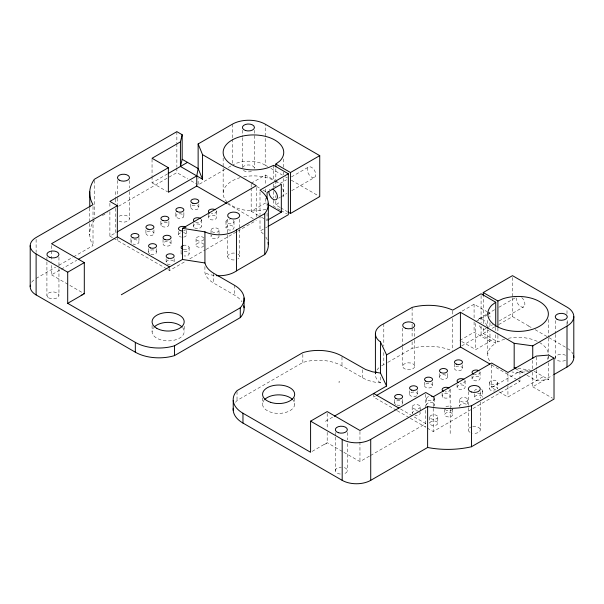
<?xml version="1.0" encoding="UTF-8"?>
<svg xmlns="http://www.w3.org/2000/svg" width="604" height="604" viewBox="0 0 604 604"><rect width="100%" height="100%" fill="white"/><g stroke="black" fill="none" stroke-linecap="round" stroke-linejoin="round"><path stroke-width="0.45" stroke-dasharray="3.02 2.27" d="M267.647 166.538L265.201 165.126L265.216 124.167M504.665 339.184A30.291 17.486 0 0 0 502.921 339.72L497.9 341.947L483.238 333.476L483.238 327.293M483.238 323.54L483.238 296.292M566.997 324.809L566.997 320.158M566.997 313.642L567.005 308.984M279.901 207.361L275.832 205.013L279.682 202.113M495.733 334.812L495.733 343.185L491.837 346.122A30.291 17.486 0 0 0 490.614 362.264M495.695 389.965L491.618 387.609L519.953 371.211L531.83 370.478M152.049 176.466L152.049 182.838L167.451 173.944M102.393 215.605L107.248 212.797M118.58 206.258L176.859 172.608L187.889 178.98M36.112 278.436L55.621 267.172M58.875 265.299L72.691 257.319M73.507 256.851L93.016 245.586A63.45 36.633 0 0 1 94.3 220.279M225.05 169.354L198.135 184.892L198.135 178.527M228.32 167.467L232.397 165.118M109.89 211.732L109.89 236.134L116.383 232.389M51.536 265.398L51.536 274.828L60.468 269.663M61.283 269.195L76.716 260.286M251.173 183.269L265.443 175.032L274.971 180.536M273.438 187.308L276.7 185.42M279.969 183.533L286.5 179.758M291.4 176.927L308.546 167.014M251.173 187.935L251.173 211.257L265.443 203.019L267.028 203.933M278.64 198.203L280.279 197.259M281.094 196.791L286.809 193.484M291.709 190.653L314.563 177.433A6.017 3.481 60 0 0 312.661 168.116A6.017 3.481 60 0 0 307.444 171.128A6.017 3.481 60 0 0 314.563 177.433M167.92 269.58L169.55 270.517L185.768 261.154M189.822 258.814L205.232 249.92M206.039 249.452L236.851 231.664M237.659 231.196L256.307 220.43M263.321 233.944A39.328 22.703 0 0 0 260.007 231.068L264.862 228.267M265.669 227.799L267.293 226.87M235.552 402.317A33.386 19.275 0 0 1 237.025 400.467L302.838 362.468A33.386 19.275 0 0 1 341.985 365.903L362.559 377.787A31.076 17.939 0 0 0 380.482 382.883L380.482 374.842M462.196 311.083L474.087 304.22L486.794 311.558M381.637 365.82A22.189 12.812 0 0 1 383.812 364.68L387.051 362.815M387.859 362.347L412.109 348.342A39.328 22.703 0 0 1 452.766 351.083M479.214 318.602L486.567 314.359M487.39 313.891L494.744 309.648M498.836 307.293L516.005 297.394M475.71 321.622L486.801 315.22M487.594 314.76L489.972 313.385L489.972 317.123M489.972 341.373L474.087 332.2L459.818 340.437L475.71 349.61L489.972 341.373L489.972 331.113M325.428 421.32L333.468 416.677M486.862 328.085L492.585 324.786M499.123 321.018L523.653 306.877M461.667 345.941L481.086 334.729L495.733 343.185M483.238 333.476L488.923 330.199M492.177 328.319L494.608 326.915M498.678 324.567L512.486 316.602L512.486 297.983M396.451 410.267L373.657 397.077L375.28 396.141M528.447 326.054L531.913 327.829M312.177 451.362L327.187 442.694L343.057 451.86M343.865 452.321L359.954 461.615L369.708 455.982M370.516 455.514L425.76 423.623L400.527 409.021M427.255 428.085L433.211 431.528L472.124 409.021M472.94 408.553L519.953 381.366L519.953 379.516M498.964 391.845L507.934 397.032L543.381 376.564M532.743 372.245L532.743 386.802L552.32 375.499M324.061 444.499L327.768 443.034M526.96 375.258L536.307 380.648L548.704 379.637L548.704 362.347M517.892 368.387L529.957 370.041M265.201 165.126L262.929 163.963A23.209 13.401 0 0 0 233.129 164.711M270.909 168.418L282.332 175.017M285.601 176.897L287.232 177.84M291.309 180.196L319.735 196.587M535.174 329.709L548.228 337.243M549.044 337.719L566.99 348.078M275.771 180.996L279.743 183.291M487.587 312.011L489.972 313.385M256.738 186.477L259.916 188.312M263.095 190.147L266.273 191.981M280.717 207.836L287.232 211.596M280.188 210.026L273.68 206.266L273.68 198.814M281.003 210.494L286.696 213.778M534.261 371.301L548.704 379.637M251.173 211.257L258.323 215.379M261.502 217.213L267.066 220.43L267.066 212.963M191.045 180.8L197.349 184.439M515.62 368.704L526.182 374.805M227.761 203.948L253.861 219.018M532.743 386.802L552.441 398.179M491.407 364.884L517.507 379.954M518.323 380.422L519.953 381.366M152.049 182.838L167.55 191.785M204.922 266.553L204.922 272.804A31.076 17.939 0 0 0 213.756 283.148L234.337 295.031A33.386 19.275 0 0 1 241.947 301.826M113.612 238.286L167.104 269.105M109.89 236.134L112.865 237.855M51.536 274.828L83.722 293.408M512.486 316.602L528.643 325.941M397.266 410.735L409.482 417.802M410.29 418.278L425.76 427.224L425.76 409.474M567.662 348.516L569.006 349.391A23.209 13.401 0 0 1 573.007 354.08M567.292 320.513L567.292 324.235M555.257 320.558L555.257 333.589M555.257 334.518L555.257 357.787M548.704 355.975L548.704 361.434M548.356 319.501L548.356 337.183M548.356 338.112L548.356 354.865M536.307 356.987L536.307 368.817M536.307 369.731L536.307 380.648M532.743 360.414L532.743 369.512M519.953 371.211L519.953 378.595M512.486 277.508L512.486 297.055M507.934 373.37L507.934 385.201M507.934 386.107L507.934 397.032M497.9 327.987L497.9 334.503M497.9 335.431L497.9 341.947M497.658 382.491L497.658 388.712A4.009 2.318 0 0 0 493.294 386.409A4.009 2.318 0 0 0 489.693 389.112A4.009 2.318 0 0 0 494.684 390.954M495.733 327.368L495.733 331.09M491.618 364.861L491.618 387.609M489.972 322.717L489.972 327.383M489.633 382.491L489.633 388.712M487.775 320.43L487.775 328.81M487.775 329.739L487.775 354.865M482.694 391.128L482.694 397.356M481.086 295.643L481.086 322.634M481.086 326.356L481.086 334.729M480.316 391.747L480.316 398.262M480.316 401.985L480.316 429.905A6.017 3.473 0 0 1 472.736 433.264M480.067 372.336L480.067 378.557A4.009 2.318 0 0 1 474.049 380.565A4.009 2.318 0 0 1 474.049 376.549A4.009 2.318 0 0 1 480.067 378.557M475.71 323.487L475.71 349.61M474.669 393.8L474.669 397.356M474.087 304.22L474.087 318.21M474.087 321.94L474.087 332.2M472.041 375.892L472.041 378.557M468.274 391.747L468.274 429.905M467.73 399.772A4.009 2.318 0 0 1 461.713 401.773A4.009 2.318 0 0 1 461.713 397.764A4.009 2.318 0 0 1 467.73 399.772L467.73 405.994M465.103 380.973L465.103 387.202A4.009 2.318 0 0 1 459.085 389.202A4.009 2.318 0 0 1 459.085 385.193A4.009 2.318 0 0 1 465.103 387.202M462.483 364.846L462.483 368.402A4.009 2.318 0 0 1 456.458 370.411A4.009 2.318 0 0 1 456.458 366.394A4.009 2.318 0 0 1 462.483 368.402M459.704 399.772L459.704 405.994M457.077 384.529L457.077 387.202M454.457 363.955L454.457 368.402M452.766 311.06L452.766 314.782M452.766 318.504L452.766 349.218M452.766 409.301L452.766 414.631A4.009 2.318 0 0 1 446.741 416.639A4.009 2.318 0 0 1 446.741 412.63A4.009 2.318 0 0 1 452.766 414.631M450.139 389.618L450.184 408.41M450.184 409.338L450.184 434.465M447.511 373.483L447.511 377.039M444.74 409.301L444.74 414.631M442.113 393.174L442.113 395.839M439.493 373.483L439.493 377.039M437.794 417.047A4.009 2.318 0 0 1 431.777 419.055A4.009 2.318 0 0 1 431.777 415.046A4.009 2.318 0 0 1 437.794 417.047L437.794 423.276A4.009 2.318 0 0 1 431.777 425.276A4.009 2.318 0 0 1 431.777 421.267A4.009 2.318 0 0 1 437.794 423.276M434.699 398.527L434.699 404.756M433.211 397.742L433.211 431.528M432.547 382.128L432.547 385.684A4.009 2.318 0 0 1 426.53 387.692A4.009 2.318 0 0 1 426.53 383.676A4.009 2.318 0 0 1 432.547 385.684M429.776 417.047L429.776 423.276M426.673 398.527L426.673 404.756M425.76 394.389L425.76 408.531M424.521 382.128L424.521 385.684M420.21 406.892A4.009 2.318 0 0 1 414.193 408.9A4.009 2.318 0 0 1 414.193 404.891A4.009 2.318 0 0 1 420.21 406.892L420.21 411.339M417.583 390.765L417.583 394.321A4.009 2.318 0 0 1 411.566 396.33A4.009 2.318 0 0 1 411.566 392.321A4.009 2.318 0 0 1 417.583 394.321M414.729 328.131L414.729 339.305M414.729 340.233L414.729 366.288A6.017 3.473 0 0 1 405.699 369.301A6.017 3.473 0 0 1 405.699 363.283A6.017 3.473 0 0 1 414.729 366.288M412.109 307.398L412.109 320.422M412.109 324.144L412.109 326.938M412.109 327.866L412.109 338.104M412.109 341.826L412.109 348.342M412.185 406.892L412.185 413.121M409.557 390.765L409.557 394.321M402.694 328.131L402.694 345.813M402.694 346.749L402.694 366.288M402.619 399.41L402.619 402.966M394.593 399.41L394.593 402.966M383.812 323.729L383.812 346.069M383.812 352.577L383.812 364.68M373.657 393.476L373.657 397.077M362.559 369.739L362.559 377.787M359.954 431.437L359.954 461.615M347.353 432.479L347.353 439.923M347.353 443.646L347.353 470.637M341.985 356.964L341.985 365.903M335.318 432.479L335.318 436.201M335.318 437.13L335.318 470.637A6.017 3.473 0 0 0 341.336 474.11M327.187 413.461L327.187 428.546M327.187 432.321L327.187 442.694M302.838 354.427L302.838 362.468M294.669 397.87L294.669 404.121M283.744 158.935L283.744 167.308M283.744 171.966L283.744 174.752M283.744 178.474L283.744 193.371M275.832 168.72L275.832 179.886M275.832 180.815L275.832 185.466M275.832 195.704L275.832 197.568M275.832 201.291L275.832 205.013M273.68 165.315L273.68 180.203M273.68 183.926L273.68 187.648M273.68 191.37L273.68 197.886M267.066 202.702L267.066 206.432M265.443 175.032L265.443 185.3M265.443 189.029L265.443 193.688M265.443 198.354L265.443 203.019M262.566 397.87L262.566 404.121M260.007 191.981L260.007 214.322M260.007 215.251L260.007 231.068M256.307 187.58L256.307 216.677M254.45 130.29L254.45 168.448M251.173 184.205L251.173 186.998M242.415 130.245L242.415 136.753M242.415 137.689L242.415 167.467M239.682 219.275L239.682 228.584M239.682 229.512L239.682 256.504M237.025 391.535L237.025 400.467M234.337 285.201L234.337 295.031M234.012 221.555L234.012 227.776A4.009 2.318 0 0 1 227.995 229.784A4.009 2.318 0 0 1 227.995 225.775A4.009 2.318 0 0 1 234.012 227.776M232.397 124.167L232.397 138.127M232.397 139.056L232.397 163.254M227.64 219.275L227.64 234.171M227.64 235.099L227.64 256.504A6.017 3.473 0 0 0 235.22 259.863M225.994 221.555L225.994 227.776M223.155 158.006L223.155 167.308M223.155 168.244L223.155 193.371M219.048 230.192A4.009 2.318 0 0 1 213.031 232.2A4.009 2.318 0 0 1 213.031 228.191A4.009 2.318 0 0 1 219.048 230.192L219.048 234.639M216.428 211.4L216.428 217.621A4.009 2.318 0 0 1 210.411 219.629A4.009 2.318 0 0 1 210.411 215.613A4.009 2.318 0 0 1 216.428 217.621M213.756 273.318L213.756 283.148M211.023 230.192L211.023 236.421M208.403 214.065L208.403 217.621M201.457 220.037L201.457 226.266M198.837 203.91L198.837 207.466A4.009 2.318 0 0 1 192.819 209.475A4.009 2.318 0 0 1 192.819 205.458A4.009 2.318 0 0 1 198.837 207.466M196.058 238.837L196.058 245.058M193.439 223.593L193.439 226.266M190.811 203.91L190.811 207.466M189.12 247.474L189.12 253.695A4.009 2.318 0 0 1 184.069 255.937M186.493 230.456L186.493 234.903A4.009 2.318 0 0 1 183.518 237.138M184.182 326.251L184.182 331.611M183.873 212.548L183.873 216.111M181.094 250.139L181.094 253.695M178.467 231.347L178.467 234.903A4.009 2.318 0 0 0 181.442 237.138M176.859 131.664L176.859 142.831M176.859 143.76L176.859 167.029M176.859 167.957L176.859 172.608M175.847 212.548L175.847 216.111M174.156 258.784L174.156 262.34M171.053 240.256L171.053 243.82A4.009 2.318 0 0 1 165.035 245.82A4.009 2.318 0 0 1 165.035 241.811A4.009 2.318 0 0 1 171.053 243.82M169.55 267.814L169.55 270.517M168.909 221.192L168.909 224.748M166.13 258.784L166.13 262.34M163.035 239.373L163.035 243.82M160.883 221.192L160.883 224.748M156.564 248.629L156.564 252.185M153.937 229.83L153.937 233.386A4.009 2.318 0 0 1 147.92 235.394A4.009 2.318 0 0 1 147.92 231.385A4.009 2.318 0 0 1 153.937 233.386M152.049 159.177L152.049 175.56M152.087 325.36L152.087 331.611M148.539 248.629L148.539 252.185M145.919 229.83L145.919 233.386M138.973 237.583L138.973 242.03M130.947 238.474L130.947 242.03M129.498 180.483L129.498 187.927M129.498 191.649L129.498 218.64M117.463 180.483L117.463 197.236M117.463 198.165L117.463 204.681M117.335 237.734L117.335 240.437M115.575 191.611L115.575 198.127M115.575 199.056L115.575 203.707M115.575 208.365L115.575 232.563M109.89 203.284L109.89 207.98M94.3 180.256L94.3 217.485M93.016 206.5L93.016 218.595M93.016 219.524L93.016 245.586M89.754 208.033L89.747 222.627M89.747 223.556L89.754 235.016M58.95 257.244L58.95 267.481M58.95 268.418L58.95 295.401M51.536 245.586L51.536 261.623M46.916 257.244L46.916 260.973M46.916 261.902L46.916 295.401M36.112 239.35L36.112 252.381M214.073 275.409A22.189 12.812 0 0 1 204.922 272.804M265.836 237.07A39.328 22.703 0 0 1 267.24 239.705M31.733 282.219A20.181 11.65 0 0 1 34.368 279.584M282.71 188.841A30.291 17.486 0 0 1 282.71 197.893M265.956 209.294A30.291 17.486 0 0 1 228.418 203.216M227.217 202.113A30.291 17.486 0 0 1 240.045 177.682M243.722 176.806A30.291 17.486 0 0 1 274.163 180.604M274.865 181.004A30.291 17.486 0 0 1 279.101 184.069M237.916 254.05A6.017 3.473 0 0 1 237.916 258.965M227.64 256.504A6.017 3.473 0 0 1 235.22 253.151M131.491 243.186A4.009 2.318 0 0 1 134.269 239.75A4.009 2.318 0 0 1 138.912 242.431A4.009 2.318 0 0 1 132.956 244.031M149.716 253.823A4.009 2.318 0 0 1 151.181 250.003A4.009 2.318 0 0 1 156.549 252.389A4.009 2.318 0 0 1 150.547 254.186M183.518 232.668A4.009 2.318 0 0 1 186.493 234.903M178.467 234.903A4.009 2.318 0 0 1 181.442 232.668M170.139 264.658A4.009 2.318 0 0 1 166.145 262.136A4.009 2.318 0 0 1 170.841 260.06A4.009 2.318 0 0 1 174.02 262.936M184.069 251.46A4.009 2.318 0 0 1 189.12 253.695M181.23 254.299A4.009 2.318 0 0 1 181.23 253.099M203.948 245.654A4.009 2.318 0 0 1 197.772 246.953A4.009 2.318 0 0 1 197.772 243.163A4.009 2.318 0 0 1 203.948 244.461M218.912 235.817A4.009 2.318 0 0 1 214.511 238.716A4.009 2.318 0 0 1 211.566 235.258M242.634 167.497A6.017 3.473 0 0 1 250.033 165.073A6.017 3.473 0 0 1 254.239 169.347M251.407 171.445A6.017 3.473 0 0 1 243.201 170.139M182.68 327.693A16.051 9.264 0 0 1 168.138 340.882A16.051 9.264 0 0 1 153.59 327.693M119.222 216.187A6.017 3.473 0 0 1 127.731 216.187A6.017 3.473 0 0 1 127.731 221.094A6.017 3.473 0 0 1 119.222 221.094M203.948 239.433A4.009 2.318 0 0 1 197.772 240.732A4.009 2.318 0 0 1 197.772 236.934A4.009 2.318 0 0 1 203.948 238.233M269.497 189.822A6.017 3.481 60 0 1 270.169 189.195M183.103 245.466A4.009 2.318 0 0 1 189.082 247.172A4.009 2.318 0 0 1 184.069 249.709M233.476 220.392A4.009 2.318 0 0 1 231.377 223.729A4.009 2.318 0 0 1 226.055 221.955A4.009 2.318 0 0 1 230.003 219.237M200.921 218.882A4.009 2.318 0 0 1 200.286 221.676A4.009 2.318 0 0 1 195.439 222.046M185.322 230.32A4.009 2.318 0 0 1 183.518 230.917M216.292 210.796A4.009 2.318 0 0 1 211.377 213.635M565.555 360.203A6.017 3.473 0 0 1 557.047 360.233A6.017 3.473 0 0 1 556.986 355.326A6.017 3.473 0 0 1 565.495 355.288M344.34 467.624A6.017 3.473 0 0 1 347.3 471.09A6.017 3.473 0 0 1 342.891 473.989M335.318 470.637A6.017 3.473 0 0 1 341.336 467.156M419.667 411.958A4.009 2.318 0 0 1 419.38 414.525A4.009 2.318 0 0 1 415.159 415.356M412.321 413.717A4.009 2.318 0 0 1 413.755 411.279A4.009 2.318 0 0 1 418.202 411.113M472.736 426.545A6.017 3.473 0 0 1 480.316 429.905M470.04 432.358A6.017 3.473 0 0 1 471.286 426.892M459.84 406.59A4.009 2.318 0 0 1 462.679 403.759A4.009 2.318 0 0 1 467.594 405.397M434.563 397.93A4.009 2.318 0 0 1 431.724 400.762A4.009 2.318 0 0 1 426.809 399.131A4.009 2.318 0 0 1 429.648 396.292M426.809 405.352A4.009 2.318 0 0 1 431.724 402.513A4.009 2.318 0 0 1 433.521 406.386M478.678 399.667A4.009 2.318 0 0 1 474.684 397.153A4.009 2.318 0 0 1 479.38 395.069A4.009 2.318 0 0 1 482.558 397.953M481.516 389.489A4.009 2.318 0 0 1 482.158 392.29A4.009 2.318 0 0 1 477.643 393.37M474.669 391.128A4.009 2.318 0 0 1 478.678 388.81M485.903 328.402A6.017 3.473 60 0 1 478.534 324.144M478.111 320.173A6.017 3.473 60 0 1 482.777 319.267A6.017 3.473 60 0 1 486.477 326.273M521.743 297.553A6.017 3.473 60 0 1 524.755 305.307A6.017 3.473 60 0 1 519.546 305.775A6.017 3.473 60 0 1 516.533 298.014M452.623 409.006A4.009 2.318 0 0 1 448.749 410.728A4.009 2.318 0 0 1 444.876 409.006M445.911 406.771A4.009 2.318 0 0 1 451.588 406.771M548.19 356.692A30.291 17.486 0 0 1 547.33 359.395M529.663 371.022A30.291 17.486 0 0 1 511.935 371.996M508.341 338.3A30.291 17.486 0 0 1 537.288 341.351M539.485 342.498A30.291 17.486 0 0 1 548.319 353.959M479.931 371.732A4.009 2.318 0 0 1 475.016 374.571M450.003 389.014A4.009 2.318 0 0 1 445.088 391.853M292.517 399.486A16.051 9.264 0 0 1 279.312 413.378A16.051 9.264 0 0 1 264.076 400.203M464.967 380.377A4.009 2.318 0 0 1 460.052 383.208M380.482 382.883A22.189 12.812 0 0 1 375.522 373.378M376.904 370.086A22.189 12.812 0 0 1 379.169 367.579M395.771 404.604A4.009 2.318 0 0 1 397.236 400.784A4.009 2.318 0 0 1 402.604 403.162A4.009 2.318 0 0 1 396.601 404.967M48.675 297.863A6.017 3.473 0 0 0 58.747 296.307A6.017 3.473 0 0 0 51.378 292.049A6.017 3.473 0 0 0 48.675 297.863M162.053 226.387A4.009 2.318 0 0 0 168.765 225.345A4.009 2.318 0 0 0 163.858 222.514A4.009 2.318 0 0 0 162.053 226.387M177.025 217.742A4.009 2.318 0 0 0 183.737 216.708A4.009 2.318 0 0 0 178.822 213.869A4.009 2.318 0 0 0 177.025 217.742M194.609 227.904A4.009 2.318 0 0 0 201.321 226.862A4.009 2.318 0 0 0 196.413 224.024A4.009 2.318 0 0 0 194.609 227.904M444.121 397.847A4.009 2.318 0 0 0 450.139 395.839A4.009 2.318 0 0 0 444.121 393.831A4.009 2.318 0 0 0 444.121 397.847M440.663 378.678A4.009 2.318 0 0 0 447.375 377.643A4.009 2.318 0 0 0 442.46 374.805A4.009 2.318 0 0 0 440.663 378.678M490.81 384.129A4.009 2.318 0 0 0 497.522 383.087A4.009 2.318 0 0 0 492.607 380.248A4.009 2.318 0 0 0 490.81 384.129"/><path stroke-width="0.91" d="M483.238 295.356L483.245 292.532L512.486 275.651L567.005 307.126A23.209 13.401 0 0 1 567.005 326.069L567.005 367.021L553.951 374.555M226.945 203.48L196.768 186.055L196.768 175.9L198.135 168.516L198.135 143.948L232.397 124.167A23.209 13.401 0 0 1 265.216 124.167L319.735 155.643L319.735 196.587L290.494 213.476L288.048 212.064M198.135 143.948L202.551 154.662L202.551 179.237L180.422 166.462L180.422 141.887L182.174 134.73L176.859 131.664L94.3 179.328A63.45 36.633 0 0 0 93.016 204.635L36.112 237.493A20.181 11.65 0 0 0 36.112 253.967L36.112 294.918L135.326 352.192A33.386 19.275 0 0 0 174.465 355.628L240.279 317.628A33.386 19.275 0 0 0 243.737 305.767M180.422 166.462L182.174 159.305L182.174 134.73M81.178 295.552L82.446 294.48M275.832 166.855L275.832 164.062L279.682 161.162A30.291 17.486 0 0 0 258.708 135.198A30.291 17.486 0 0 0 223.616 155.454A30.291 17.486 0 0 0 268.599 167.565L273.68 165.315L288.327 173.771L288.327 214.722L268.101 226.402M334.269 416.216L386.568 386.024L380.482 373.061L380.482 341.932A22.189 12.812 0 0 1 383.812 323.729L412.109 307.398A39.328 22.703 0 0 1 452.766 310.131L481.086 293.778L495.733 302.242L491.837 305.171A30.291 17.486 0 0 0 512.804 331.143A30.291 17.486 0 0 0 547.896 310.879A30.291 17.486 0 0 0 502.921 298.769L497.9 300.996L483.245 292.532M180.422 141.887L152.049 158.271L168.365 167.693L168.365 192.261L196.768 175.9M168.365 167.693L109.89 201.411L117.335 205.715L117.335 236.836L78.339 259.35M168.259 173.476L187.497 162.37M117.335 205.715L51.536 243.706L84.303 262.619L84.303 293.74L67.701 303.329L67.701 272.208L36.112 253.967M117.199 231.921L196.768 186.055M67.701 272.208L84.303 262.619M121.321 294.76L182.461 259.463L182.461 228.342L256.307 185.707L202.551 154.662M288.327 173.771L260.007 190.124A39.328 22.703 0 0 1 264.748 213.597L264.748 254.541L236.451 270.879A22.189 12.812 0 0 1 216.247 275.635M275.832 164.062L290.486 172.525L319.735 155.643M182.461 228.342L204.922 231.853A22.189 12.812 0 0 0 236.451 229.928L264.748 213.597M267.859 219.969L281.328 212.193L281.328 184.205L267.066 192.442L267.066 198.973M67.701 303.329L135.326 342.37A33.386 19.275 0 0 0 174.465 345.798L240.279 307.798A33.386 19.275 0 0 0 234.337 285.201L213.756 273.318C209.792 270.985 206.077 267.587 204.922 262.974L204.922 231.853M386.568 386.024L386.568 354.903L460.414 312.268L514.178 343.306L532.743 345.85L567.005 326.069M380.482 373.061L372.645 371.845L365.616 369.505L341.985 356.073A33.386 19.275 0 0 0 302.838 352.638L237.025 390.637A33.386 19.275 0 0 0 242.967 413.234L310.592 452.275L310.592 421.154L327.187 411.573L359.954 430.493L425.76 392.502L433.211 396.805L491.618 363.042L507.934 372.457L536.307 356.081L548.704 355.069L554.019 358.134L554.019 399.085L471.46 446.749A63.45 36.633 0 0 1 427.624 447.489L370.72 480.346A20.181 11.65 0 0 1 342.181 480.346L242.967 423.064A33.386 19.275 0 0 1 233.25 408.266M376.904 395.205L460.414 346.99L489.776 363.94M310.592 421.154L342.181 439.395A20.181 11.65 0 0 0 370.72 439.395L427.624 406.545A63.45 36.633 0 0 0 471.46 405.805L554.019 358.134M339.033 382.053L339.418 381.879M514.178 343.306L514.178 367.874L516.035 368.13M182.461 259.463L204.922 262.974M267.821 204.394L281.328 212.193M182.174 159.305L198.135 168.516L202.551 179.237M514.178 367.874L515.62 368.704M117.335 236.836L169.55 266.915M83.722 293.408L84.303 293.74M373.657 393.476L398.897 408.077M380.482 341.932L386.568 354.903M573.8 316.602L573.8 357.545M532.743 345.85L532.743 358.595M497.9 300.996L497.9 327.058M495.733 302.242L495.733 326.439M471.46 405.805L471.46 446.749M460.414 312.268L460.414 346.99M427.624 406.545L427.624 447.489M375.409 334.125L375.409 373.212M370.72 439.395L370.72 480.346M342.181 439.395L342.181 480.346M290.486 172.525L290.494 213.476M268.335 203.54L268.335 244.492M244.084 297.968L244.084 307.791M242.967 413.234L242.967 423.064M240.279 307.798L240.279 317.628M236.451 229.928L236.451 270.879M233.227 400.475L233.227 410.305M174.465 345.798L174.465 355.628M135.326 342.37L135.326 352.192M89.747 191.913L89.754 207.097M30.2 245.73L30.2 286.673M268.085 242.423A39.328 22.703 0 0 1 264.748 254.541M36.112 294.918A20.181 11.65 0 0 1 30.374 285.156M154.239 326.983A16.051 9.264 0 0 1 182.03 326.983M272.079 189.029A6.017 3.481 60 0 1 277.379 195.975A6.017 3.481 60 0 1 273.552 199.516A6.017 3.481 60 0 1 268.923 191.951M183.103 249.482A4.009 2.318 0 0 1 183.103 245.466M182.483 230.992A4.009 2.318 0 0 1 179.011 227.519A4.009 2.318 0 0 1 185.957 227.519M194.609 221.676A4.009 2.318 0 0 1 194.609 218.399A4.009 2.318 0 0 1 200.286 218.399M209.573 213.038A4.009 2.318 0 0 1 209.573 209.762A4.009 2.318 0 0 1 215.251 209.762M443.291 391.249A4.009 2.318 0 0 1 443.291 387.979A4.009 2.318 0 0 1 448.961 387.979M431.724 396.292A4.009 2.318 0 0 1 434.163 397.372M573.604 355.801A23.209 13.401 0 0 1 567.005 367.021M474.049 374.337A4.009 2.318 0 0 1 472.872 370.924A4.009 2.318 0 0 1 478.896 370.697M458.255 382.611A4.009 2.318 0 0 1 458.255 379.335A4.009 2.318 0 0 1 463.925 379.335M264.718 399.486A16.051 9.264 0 0 1 292.517 399.486M375.522 373.378A22.189 12.812 0 0 1 376.02 371.702M49.921 257.463A6.017 3.473 0 0 0 58.95 254.458A6.017 3.473 0 0 0 49.921 251.445A6.017 3.473 0 0 0 49.921 257.463M150.547 247.965A4.009 2.318 0 0 0 156.564 245.956A4.009 2.318 0 0 0 150.547 243.956A4.009 2.318 0 0 0 150.547 247.965M132.956 237.81A4.009 2.318 0 0 0 138.973 235.802A4.009 2.318 0 0 0 132.956 233.801A4.009 2.318 0 0 0 132.956 237.81M230.653 218.565A6.017 3.473 0 0 0 239.682 215.553A6.017 3.473 0 0 0 230.653 212.548A6.017 3.473 0 0 0 230.653 218.565M156.791 328.334A16.051 9.264 0 0 0 183.639 324.182A16.051 9.264 0 0 0 163.978 312.834A16.051 9.264 0 0 0 156.791 328.334M245.39 130.472A6.017 3.473 0 0 0 254.45 127.497A6.017 3.473 0 0 0 245.466 124.454A6.017 3.473 0 0 0 245.39 130.472M162.884 220.528A4.009 2.318 0 0 0 168.909 218.527A4.009 2.318 0 0 0 162.884 216.519A4.009 2.318 0 0 0 162.884 220.528M168.138 258.119A4.009 2.318 0 0 0 174.156 256.111A4.009 2.318 0 0 0 168.138 254.11A4.009 2.318 0 0 0 168.138 258.119M147.92 229.173A4.009 2.318 0 0 0 153.937 227.164A4.009 2.318 0 0 0 147.92 225.156A4.009 2.318 0 0 0 147.92 229.173M192.819 203.246A4.009 2.318 0 0 0 198.837 201.245A4.009 2.318 0 0 0 192.819 199.237A4.009 2.318 0 0 0 192.819 203.246M177.025 211.521A4.009 2.318 0 0 0 183.737 210.486A4.009 2.318 0 0 0 178.822 207.648A4.009 2.318 0 0 0 177.025 211.521M119.222 180.151A6.017 3.473 0 0 0 129.294 178.588A6.017 3.473 0 0 0 121.917 174.337A6.017 3.473 0 0 0 119.222 180.151M165.035 239.599A4.009 2.318 0 0 0 171.053 237.591A4.009 2.318 0 0 0 165.035 235.583A4.009 2.318 0 0 0 165.035 239.599M440.663 372.457A4.009 2.318 0 0 0 447.375 371.415A4.009 2.318 0 0 0 442.46 368.583A4.009 2.318 0 0 0 440.663 372.457M338.323 432.691A6.017 3.473 0 0 0 347.353 429.686A6.017 3.473 0 0 0 338.323 426.673A6.017 3.473 0 0 0 338.323 432.691M557.047 319.289A6.017 3.473 0 0 0 567.096 317.689A6.017 3.473 0 0 0 559.674 313.461A6.017 3.473 0 0 0 557.047 319.289M471.286 391.966A6.017 3.473 0 0 0 480.316 388.953A6.017 3.473 0 0 0 471.286 385.948A6.017 3.473 0 0 0 471.286 391.966M405.699 328.349A6.017 3.473 0 0 0 414.729 325.345A6.017 3.473 0 0 0 405.699 322.332A6.017 3.473 0 0 0 405.699 328.349M456.458 364.182A4.009 2.318 0 0 0 462.483 362.181A4.009 2.318 0 0 0 456.458 360.173A4.009 2.318 0 0 0 456.458 364.182M395.771 398.376A4.009 2.318 0 0 0 402.483 397.341A4.009 2.318 0 0 0 397.568 394.503A4.009 2.318 0 0 0 395.771 398.376M425.699 381.094A4.009 2.318 0 0 0 432.411 380.059A4.009 2.318 0 0 0 427.496 377.221A4.009 2.318 0 0 0 425.699 381.094M270.592 402.317A16.051 9.264 0 0 0 294.669 394.291A16.051 9.264 0 0 0 270.592 386.273A16.051 9.264 0 0 0 270.592 402.317M411.566 390.109A4.009 2.318 0 0 0 417.583 388.1A4.009 2.318 0 0 0 411.566 386.092A4.009 2.318 0 0 0 411.566 390.109"/></g></svg>
